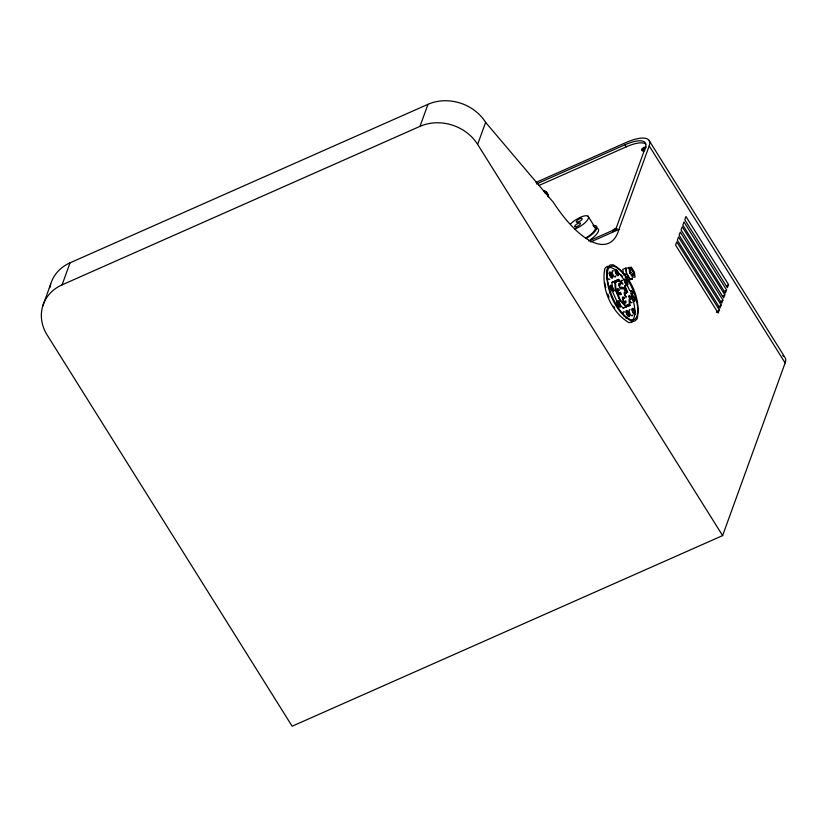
<?xml version="1.0" encoding="UTF-8"?>
<svg xmlns="http://www.w3.org/2000/svg" width="827" height="827" viewBox="0 0 827 827"><rect width="100%" height="100%" fill="white"/><g stroke="black" fill="none" stroke-linecap="round" stroke-linejoin="round"><path stroke-width="1.24" d="M548.301 195.865L548.218 196.909L546.44 192.029L543.701 190.727L544.972 192.887L547.701 194.19L548.301 195.865L545.758 191.43M612.528 231.053L616.839 229.017M644.957 148.188L641.721 149.749A2.564 0.858 -32.1 0 0 643.22 149.832A2.564 0.858 -32.1 0 0 645.608 148.271M646.135 147.402L646.156 147.258A2.564 0.858 -32.1 0 0 644.378 147.299A2.564 0.858 -32.1 0 0 641.948 149.129L642.589 150.152M42.694 306.197L50.664 284.178M649.216 140.662L785.143 357.719A34.476 11.557 -32.1 0 1 785.133 362.939L722.622 535.596L292.148 726.22L47.17 335.028A42.725 36.998 19.9 0 1 62.087 284.85L70.057 262.821L427.972 104.326A42.725 36.998 19.9 0 1 485.625 122.386L553.211 202.15A100.377 37.236 66.1 0 0 618.947 229.441L649.195 145.883A34.476 11.557 -32.1 0 0 625.791 142.637L536.061 182.374M62.087 284.85L420.002 126.355L427.972 104.326M722.622 535.596L477.644 144.405L485.625 122.386M630.991 272.59L630.774 273.21L630.422 271.669A3.794 1.406 66.1 0 1 631.115 268.641A3.794 1.406 66.1 0 1 633.916 273.117A3.794 1.406 66.1 0 1 632.707 275.329L632.479 275.949L632.138 274.409A2.905 1.075 66.1 0 0 633.472 273.241A2.905 1.075 66.1 0 0 631.177 269.571A2.905 1.075 66.1 0 0 630.991 272.59L629.543 273.23M719.325 309.887L718.167 313.082L675.597 245.102L676.755 241.908L719.325 309.887L716.347 312.348M721.103 304.977L719.935 308.182L677.365 240.202L678.522 236.998L721.103 304.977L718.125 307.448M722.891 300.025L721.733 303.23L679.163 235.25L680.321 232.046L722.891 300.025L719.914 302.496M724.793 294.763L723.635 297.968L681.066 229.989L682.223 226.784L724.793 294.763L722.808 296.407M726.551 289.915L725.393 293.12L682.823 225.14L683.981 221.936L726.551 289.915L723.573 292.386M728.504 284.509L727.346 287.713L684.777 219.734L685.934 216.529L728.504 284.509L726.53 286.152M613.303 231.622L612.755 230.423A2.564 0.858 -32.1 0 1 616.601 228.273M607.235 266.253L604.94 268.351C600.66 288.065 611.484 312.265 628.789 322.551L631.921 322.365L633.441 320.969M536.465 183.976L625.026 144.756A29.958 10.038 -32.1 0 1 645.36 147.578L615.877 229.007L588.721 241.039M538.935 185.496L626.308 146.813A29.958 10.038 -32.1 0 1 645.784 144.094M641.855 149.294L645.06 147.878M612.662 230.599L616.942 228.707M590.643 241.97L618.947 229.441M628.427 268.041L625.719 268.103L622.824 269.385L623.382 273.778M623.527 274.874L626.421 273.592L625.719 268.103M612.207 287.496L611.897 282.42L614.792 281.139L615.329 290.019L619.971 300.501L626.008 306.796L629.988 305.411L629.771 300.387M615.784 280.704L618.679 279.433L623.103 284.012M625.233 277.593L628.117 276.311M614.378 282.689L619.009 280.642L622.235 283.992M627.9 279.888L632.531 278.978L627.838 280.291M615.329 290.019L612.435 291.3L617.076 301.783M618.038 301.348L619.971 300.501M627 305.349L629.316 304.326L629.12 299.746M619.661 304.481L623.113 308.078L626.008 306.796M629.988 305.411L623.113 308.078M611.897 282.42L618.679 279.433M619.009 280.642L615.464 282.203L615.96 290.298L620.188 299.85L625.688 305.597L629.316 304.326M632.169 278.41L629.75 278.461L626.701 273.582L626.07 268.672M613.427 270.915L613.003 270.667A3.401 1.261 66.1 0 0 612.29 272.869A3.401 1.261 66.1 0 0 614.44 276.663L614.864 276.9A3.401 1.261 66.1 0 0 615.515 276.735M621.077 274.76L622.483 276.456M649.195 145.883L785.133 362.939M641.742 149.615L642.362 150.772A2.564 0.858 -32.1 0 0 644.719 150.442M625.026 144.756L626.308 146.813M626.421 273.592L629.823 279.03M588.049 216.198L594.861 227.074M544.848 190.985L546.109 193.146M546.44 192.029L548.125 194.945M624.871 285.842L627.714 292.303M624.654 286.493L627.052 291.952M620.312 292.324L621.273 294.505M49.827 287.713A42.725 36.998 19.9 0 1 70.057 262.821M420.002 126.355A42.725 36.998 19.9 0 1 477.644 144.405M782.652 355.755A34.476 11.557 -32.1 0 1 784.141 356.571M625.791 283.113A2.099 0.775 66.1 0 1 625.253 280.188A2.099 0.775 66.1 0 1 627.073 282.379A2.099 0.775 66.1 0 1 626.359 283.806M614.709 308.058A28.997 10.761 66.1 0 1 613.593 306.207M609.075 297.131A28.997 10.761 66.1 0 1 607.835 293.967M605.871 287.703A28.997 10.761 66.1 0 1 604.795 282.751M608.021 267.721A28.997 10.761 66.1 0 1 615.546 270.057M617.014 271.308A28.997 10.761 66.1 0 1 623.723 279.454M627.176 285.336A28.997 10.761 66.1 0 1 629.626 290.442M630.918 293.595A28.997 10.761 66.1 0 1 631.694 295.704M633.286 300.914A28.997 10.761 66.1 0 1 632.872 319.635M610.419 292.696A3.401 1.261 66.1 0 1 609.737 292.737M632.686 314.973A3.401 1.261 66.1 0 1 629.895 313.598A3.401 1.261 66.1 0 1 630.102 309.701M609.799 279.071A3.401 1.261 66.1 0 1 608.217 278.875A3.401 1.261 66.1 0 1 606.48 275.567M606.604 273.313A3.401 1.261 66.1 0 1 607.307 273.303M615.733 275.784A3.401 1.261 66.1 0 1 615.681 276.352M621.904 283.454A3.401 1.261 66.1 0 1 622.855 280.601M625.036 285.542A3.401 1.261 66.1 0 1 624.747 286.4M624.798 282.172A3.401 1.261 66.1 0 1 625.171 278.968A3.401 1.261 66.1 0 1 627.796 283.092A3.401 1.261 66.1 0 1 626.504 284.86M632.045 302.258A3.401 1.261 66.1 0 1 629.781 301.214M628.82 296.542A3.401 1.261 66.1 0 1 629.512 296.5M621.615 287.279A2.099 0.775 66.1 0 1 620.674 287.972A2.099 0.775 66.1 0 1 619.423 285.139A2.099 0.775 66.1 0 1 620.591 284.943M626.504 296.841A2.099 0.775 66.1 0 1 624.954 294.247A2.099 0.775 66.1 0 1 625.76 293.234M629.667 269.282A3.794 1.406 66.1 0 1 630.463 269.871M632.469 273.758A3.794 1.406 66.1 0 1 632.459 275.898M620.457 292.386A3.401 1.261 66.1 0 1 619.237 294.422A3.401 1.261 66.1 0 1 617.066 289.471A3.401 1.261 66.1 0 1 619.413 289.998M625.905 297.234A3.401 1.261 66.1 0 1 624.23 292.489A3.401 1.261 66.1 0 1 626.546 293.296M619.661 299.157A3.401 1.261 66.1 0 1 618.503 294.815M620.912 289.119A3.401 1.261 66.1 0 1 618.741 284.498A3.401 1.261 66.1 0 1 620.622 284.064M622.131 287.093A3.401 1.261 66.1 0 1 622.245 289.047M626.132 318.002A3.401 1.261 66.1 0 1 625.75 317.909M624.375 316.493A3.401 1.261 66.1 0 1 623.124 312.668A3.401 1.261 66.1 0 1 624.55 312.068M619.805 292.458A1.83 0.682 66.1 0 1 618.978 293.058A1.83 0.682 66.1 0 1 617.893 290.587A1.83 0.682 66.1 0 1 618.906 290.411M625.305 301.379A2.099 0.775 66.1 0 1 624.24 301.566A2.099 0.775 66.1 0 1 623.093 298.96A2.099 0.775 66.1 0 1 623.961 298.33M625.801 300.78A3.401 1.261 66.1 0 1 624.571 302.806A3.401 1.261 66.1 0 1 622.4 297.865A3.401 1.261 66.1 0 1 624.747 298.392M596.67 228.283A13.625 4.569 -32.1 0 1 590.623 239.416M574.61 229.089A11.836 3.97 -32.1 0 0 586.033 221.76L587.521 219.972A11.836 3.97 -32.1 0 0 580.347 217.274L575.054 220.24A11.836 3.97 -32.1 0 0 570.64 223.91M592.938 225.606A13.625 4.569 -32.1 0 1 596.308 229.472A13.625 4.569 -32.1 0 1 585.898 238.569M593.683 226.629A11.836 3.97 -32.1 0 1 585.805 237.938M606.542 270.946C606.377 289.77 614.699 311.717 631.673 321.269L634.805 321.083L637.1 318.984C641.38 299.281 630.556 275.071 613.262 264.785L610.13 264.981L607.835 267.08L606.542 270.946M631.394 267.338L628.965 267.39L629.595 272.31L632.645 277.179L635.064 277.128L634.443 272.207L631.394 267.338M616.322 269.633L615.888 269.395A3.401 1.261 66.1 0 0 615.185 271.587A3.401 1.261 66.1 0 0 617.335 275.381L617.759 275.618A3.401 1.261 66.1 0 0 618.472 273.417A3.401 1.261 66.1 0 0 616.322 269.633M610.719 287.455A2.099 0.775 66.1 0 0 612.549 290.329A2.099 0.775 66.1 0 0 612.145 287.372A2.099 0.775 66.1 0 0 610.719 287.455M617.676 303.178A2.099 0.775 66.1 0 0 619.506 306.052A2.099 0.775 66.1 0 0 619.103 303.095A2.099 0.775 66.1 0 0 617.676 303.178M615.764 271.701A2.088 0.775 66.1 0 0 617.624 274.43A2.088 0.775 66.1 0 0 617.087 271.38A2.088 0.775 66.1 0 0 615.764 271.701M607.979 283.082A28.997 10.761 66.1 0 0 634.03 319.625A28.997 10.761 66.1 0 0 625.398 276.383A28.997 10.761 66.1 0 0 607.979 283.082M609.902 274.119A2.099 0.775 66.1 0 0 611.722 277.024A2.099 0.775 66.1 0 0 611.349 274.088A2.099 0.775 66.1 0 0 609.902 274.119M610.047 286.876A3.401 1.261 66.1 0 0 613.014 291.538A3.401 1.261 66.1 0 0 612.352 286.742A3.401 1.261 66.1 0 0 610.047 286.876M617.004 302.599A3.401 1.261 66.1 0 0 619.971 307.262A3.401 1.261 66.1 0 0 619.309 302.465A3.401 1.261 66.1 0 0 617.004 302.599M632.014 309.918A3.401 1.261 66.1 0 0 634.971 314.632A3.401 1.261 66.1 0 0 634.361 309.877A3.401 1.261 66.1 0 0 632.014 309.918M609.22 273.52A3.401 1.261 66.1 0 0 612.176 278.234A3.401 1.261 66.1 0 0 611.567 273.479A3.401 1.261 66.1 0 0 609.22 273.52M631.466 296.779A3.401 1.261 66.1 0 0 634.433 301.442A3.401 1.261 66.1 0 0 633.771 296.635A3.401 1.261 66.1 0 0 631.466 296.779M632.138 297.348A2.099 0.775 66.1 0 0 633.968 300.232A2.099 0.775 66.1 0 0 633.565 297.265A2.099 0.775 66.1 0 0 632.138 297.348M625.233 282.865A2.099 0.775 66.1 0 0 627.062 285.739A2.099 0.775 66.1 0 0 626.659 282.772A2.099 0.775 66.1 0 0 625.233 282.865M630.691 291.455A2.099 0.775 66.1 0 0 632.531 294.329A2.099 0.775 66.1 0 0 632.117 291.373A2.099 0.775 66.1 0 0 630.691 291.455M626.06 312.058A3.401 1.261 66.1 0 0 629.027 316.72A3.401 1.261 66.1 0 0 628.365 311.913A3.401 1.261 66.1 0 0 626.06 312.058M626.732 312.637A2.099 0.775 66.1 0 0 628.561 315.511A2.099 0.775 66.1 0 0 628.158 312.544A2.099 0.775 66.1 0 0 626.732 312.637M632.696 310.518A2.099 0.775 66.1 0 0 634.516 313.423A2.099 0.775 66.1 0 0 634.144 310.487A2.099 0.775 66.1 0 0 632.696 310.518M623.692 288.272A1.83 0.682 66.1 0 0 625.295 290.784A1.83 0.682 66.1 0 0 624.933 288.199A1.83 0.682 66.1 0 0 623.692 288.272M628.892 296.552A2.099 0.775 66.1 0 0 630.722 299.426A2.099 0.775 66.1 0 0 630.319 296.459A2.099 0.775 66.1 0 0 628.892 296.552M576.264 226.825A3.401 1.137 -32.1 0 0 580.513 223.29A3.401 1.137 -32.1 0 0 575.933 224.717A3.401 1.137 -32.1 0 0 576.264 226.825M577.939 222.184A3.401 1.137 -32.1 0 0 582.198 218.659A3.401 1.137 -32.1 0 0 577.618 220.075A3.401 1.137 -32.1 0 0 577.939 222.184"/></g></svg>
